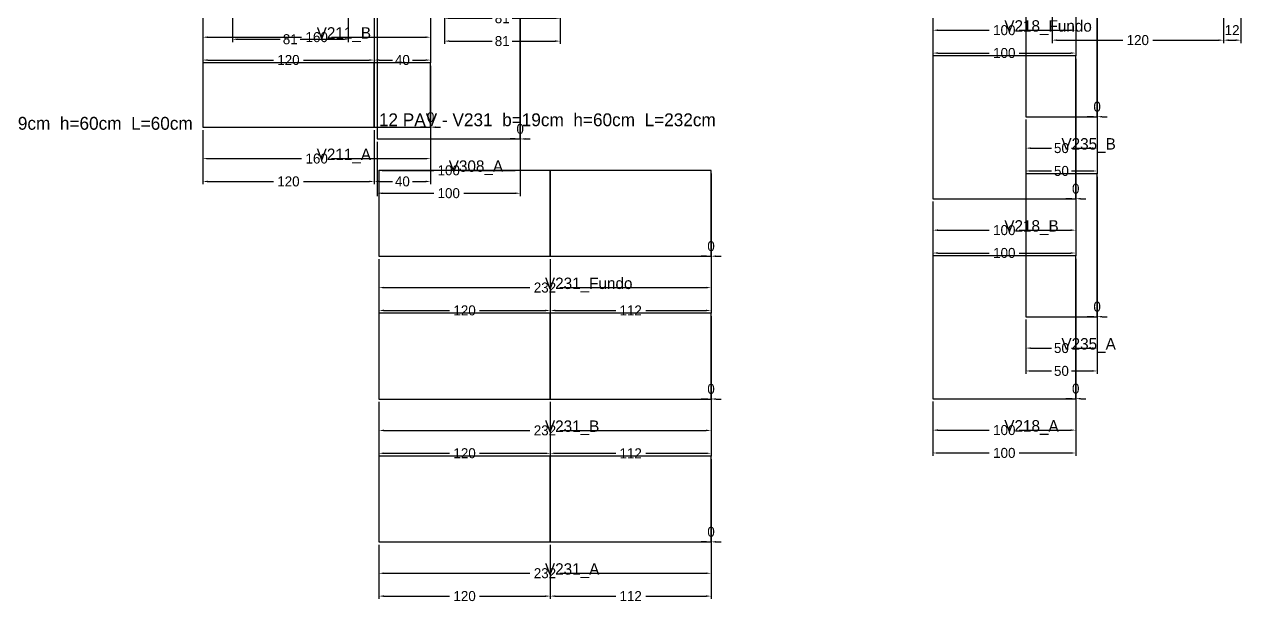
# Model space of a CAD drawing. Header units: metres. Extents: x 946 to 6411, y -603 to 1666.
# Drawn here: x 3598 to 4450, y -570 to -165 of the extents above; entities that cross this region are included whole.
import ezdxf

# ---------------------------------------------------------------- set-up
doc = ezdxf.new("R2010")
doc.units = ezdxf.units.M
doc.layers.add('COTA', color=3, linetype='Continuous')
doc.dimstyles.new('COTA_VIG', dxfattribs={"dimtxt": 7, "dimasz": 3.5, "dimexe": 2, "dimexo": 2, "dimgap": 1.5, "dimtad": 1, "dimdec": 1, "dimcen": 2.5, "dimclrd": 3, "dimclre": 3, "dimclrt": 3, "dimazin": 3, "dimtfac": 1, "dimtmove": 0, "dimatfit": 3})

# ---------------------------------------------------------------- blocks, each defined once
blk = doc.blocks.new('_CLOSEDFILLED')
at = {"color": 0, "linetype": 'BYBLOCK'}
blk.add_solid([(-1, 0.16), (0, 0), (-1, -0.16)], dxfattribs=at)
blk = doc.blocks.new('*D913')
at = {"color": 3}
for p, q in [((3723.01, -238.88), (3723.01, -260.88)), ((3882.51, -238.88), (3882.51, -260.88)), ((3726.51, -258.88), (3792.26, -258.88)), ((3813.26, -258.88), (3879.01, -258.88))]:
    blk.add_line(p, q, dxfattribs=at)
at = {"layer": 'Defpoints'}
for p in [(3723.01, -236.88), (3882.51, -236.88), (3723.01, -258.88)]:
    blk.add_point(p, dxfattribs=at)
at = {"layer": 'COTA', "color": 3, "xscale": 3.5, "yscale": 3.5, "rotation": 180}
blk.add_blockref('_CLOSEDFILLED', (3723.01, -258.88), dxfattribs=at)
at = {"layer": 'COTA', "color": 3, "xscale": 3.5, "yscale": 3.5}
blk.add_blockref('_CLOSEDFILLED', (3882.51, -258.88), dxfattribs=at)
at = {"layer": 'COTA', "color": 3, "insert": (3802.76, -258.88), "char_height": 7, "attachment_point": 5}
blk.add_mtext('160', dxfattribs=at)
blk = doc.blocks.new('*D914')
at = {"color": 3}
for p, q in [((3723.01, -238.88), (3723.01, -276.88)), ((3843.01, -238.88), (3843.01, -276.88)), ((3726.51, -274.88), (3772.51, -274.88)), ((3793.51, -274.88), (3839.51, -274.88))]:
    blk.add_line(p, q, dxfattribs=at)
at = {"layer": 'Defpoints'}
for p in [(3723.01, -236.88), (3843.01, -236.88), (3723.01, -274.88)]:
    blk.add_point(p, dxfattribs=at)
at = {"layer": 'COTA', "color": 3, "xscale": 3.5, "yscale": 3.5, "rotation": 180}
blk.add_blockref('_CLOSEDFILLED', (3723.01, -274.88), dxfattribs=at)
at = {"layer": 'COTA', "color": 3, "xscale": 3.5, "yscale": 3.5}
blk.add_blockref('_CLOSEDFILLED', (3843.01, -274.88), dxfattribs=at)
at = {"layer": 'COTA', "color": 3, "insert": (3783.01, -274.88), "char_height": 7, "attachment_point": 5}
blk.add_mtext('120', dxfattribs=at)
blk = doc.blocks.new('*D915')
at = {"color": 3}
for p, q in [((3843.01, -238.88), (3843.01, -276.88)), ((3882.51, -238.88), (3882.51, -276.88)), ((3846.51, -274.88), (3855.76, -274.88)), ((3869.76, -274.88), (3879.01, -274.88))]:
    blk.add_line(p, q, dxfattribs=at)
at = {"layer": 'Defpoints'}
for p in [(3843.01, -236.88), (3882.51, -236.88), (3843.01, -274.88)]:
    blk.add_point(p, dxfattribs=at)
at = {"layer": 'COTA', "color": 3, "xscale": 3.5, "yscale": 3.5, "rotation": 180}
blk.add_blockref('_CLOSEDFILLED', (3843.01, -274.88), dxfattribs=at)
at = {"layer": 'COTA', "color": 3, "xscale": 3.5, "yscale": 3.5}
blk.add_blockref('_CLOSEDFILLED', (3882.51, -274.88), dxfattribs=at)
at = {"layer": 'COTA', "color": 3, "insert": (3862.76, -274.88), "char_height": 7, "attachment_point": 5}
blk.add_mtext('40', dxfattribs=at)
blk = doc.blocks.new('*D917')
at = {"color": 3}
for p, q in [((3723.01, -153.88), (3723.01, -175.88)), ((3882.51, -153.88), (3882.51, -175.88)), ((3726.51, -173.88), (3792.26, -173.88)), ((3813.26, -173.88), (3879.01, -173.88))]:
    blk.add_line(p, q, dxfattribs=at)
at = {"layer": 'Defpoints'}
for p in [(3723.01, -151.88), (3882.51, -151.88), (3723.01, -173.88)]:
    blk.add_point(p, dxfattribs=at)
at = {"layer": 'COTA', "color": 3, "xscale": 3.5, "yscale": 3.5, "rotation": 180}
blk.add_blockref('_CLOSEDFILLED', (3723.01, -173.88), dxfattribs=at)
at = {"layer": 'COTA', "color": 3, "xscale": 3.5, "yscale": 3.5}
blk.add_blockref('_CLOSEDFILLED', (3882.51, -173.88), dxfattribs=at)
at = {"layer": 'COTA', "color": 3, "insert": (3802.76, -173.88), "char_height": 7, "attachment_point": 5}
blk.add_mtext('160', dxfattribs=at)
blk = doc.blocks.new('*D918')
at = {"color": 3}
for p, q in [((3723.01, -153.88), (3723.01, -191.88)), ((3843.01, -153.88), (3843.01, -191.88)), ((3726.51, -189.88), (3772.51, -189.88)), ((3793.51, -189.88), (3839.51, -189.88))]:
    blk.add_line(p, q, dxfattribs=at)
at = {"layer": 'Defpoints'}
for p in [(3723.01, -151.88), (3843.01, -151.88), (3723.01, -189.88)]:
    blk.add_point(p, dxfattribs=at)
at = {"layer": 'COTA', "color": 3, "xscale": 3.5, "yscale": 3.5, "rotation": 180}
blk.add_blockref('_CLOSEDFILLED', (3723.01, -189.88), dxfattribs=at)
at = {"layer": 'COTA', "color": 3, "xscale": 3.5, "yscale": 3.5}
blk.add_blockref('_CLOSEDFILLED', (3843.01, -189.88), dxfattribs=at)
at = {"layer": 'COTA', "color": 3, "insert": (3783.01, -189.88), "char_height": 7, "attachment_point": 5}
blk.add_mtext('120', dxfattribs=at)
blk = doc.blocks.new('*D919')
at = {"color": 3}
for p, q in [((3843.01, -153.88), (3843.01, -191.88)), ((3882.51, -153.88), (3882.51, -191.88)), ((3846.51, -189.88), (3855.76, -189.88)), ((3869.76, -189.88), (3879.01, -189.88))]:
    blk.add_line(p, q, dxfattribs=at)
at = {"layer": 'Defpoints'}
for p in [(3843.01, -151.88), (3882.51, -151.88), (3843.01, -189.88)]:
    blk.add_point(p, dxfattribs=at)
at = {"layer": 'COTA', "color": 3, "xscale": 3.5, "yscale": 3.5, "rotation": 180}
blk.add_blockref('_CLOSEDFILLED', (3843.01, -189.88), dxfattribs=at)
at = {"layer": 'COTA', "color": 3, "xscale": 3.5, "yscale": 3.5}
blk.add_blockref('_CLOSEDFILLED', (3882.51, -189.88), dxfattribs=at)
at = {"layer": 'COTA', "color": 3, "insert": (3862.76, -189.88), "char_height": 7, "attachment_point": 5}
blk.add_mtext('40', dxfattribs=at)
blk = doc.blocks.new('*D988')
at = {"color": 3}
for p, q in [((4234.06, -428.98), (4234.06, -450.98)), ((4334.06, -428.98), (4334.06, -450.98)), ((4237.56, -448.98), (4273.56, -448.98)), ((4294.56, -448.98), (4330.56, -448.98))]:
    blk.add_line(p, q, dxfattribs=at)
at = {"layer": 'Defpoints'}
for p in [(4234.06, -426.98), (4334.06, -426.98), (4234.06, -448.98)]:
    blk.add_point(p, dxfattribs=at)
at = {"layer": 'COTA', "color": 3, "xscale": 3.5, "yscale": 3.5, "rotation": 180}
blk.add_blockref('_CLOSEDFILLED', (4234.06, -448.98), dxfattribs=at)
at = {"layer": 'COTA', "color": 3, "xscale": 3.5, "yscale": 3.5}
blk.add_blockref('_CLOSEDFILLED', (4334.06, -448.98), dxfattribs=at)
at = {"layer": 'COTA', "color": 3, "insert": (4284.06, -448.98), "char_height": 7, "attachment_point": 5}
blk.add_mtext('100', dxfattribs=at)
blk = doc.blocks.new('*D989')
at = {"color": 3}
for p, q in [((4234.06, -428.98), (4234.06, -466.98)), ((4334.06, -428.98), (4334.06, -466.98)), ((4237.56, -464.98), (4273.56, -464.98)), ((4294.56, -464.98), (4330.56, -464.98))]:
    blk.add_line(p, q, dxfattribs=at)
at = {"layer": 'Defpoints'}
for p in [(4234.06, -426.98), (4334.06, -426.98), (4234.06, -464.98)]:
    blk.add_point(p, dxfattribs=at)
at = {"layer": 'COTA', "color": 3, "xscale": 3.5, "yscale": 3.5, "rotation": 180}
blk.add_blockref('_CLOSEDFILLED', (4234.06, -464.98), dxfattribs=at)
at = {"layer": 'COTA', "color": 3, "xscale": 3.5, "yscale": 3.5}
blk.add_blockref('_CLOSEDFILLED', (4334.06, -464.98), dxfattribs=at)
at = {"layer": 'COTA', "color": 3, "insert": (4284.06, -464.98), "char_height": 7, "attachment_point": 5}
blk.add_mtext('100', dxfattribs=at)
blk = doc.blocks.new('*D991')
at = {"color": 3}
for p, q in [((4234.06, -288.98), (4234.06, -310.98)), ((4334.06, -288.98), (4334.06, -310.98)), ((4237.56, -308.98), (4273.56, -308.98)), ((4294.56, -308.98), (4330.56, -308.98))]:
    blk.add_line(p, q, dxfattribs=at)
at = {"layer": 'Defpoints'}
for p in [(4234.06, -286.98), (4334.06, -286.98), (4234.06, -308.98)]:
    blk.add_point(p, dxfattribs=at)
at = {"layer": 'COTA', "color": 3, "xscale": 3.5, "yscale": 3.5, "rotation": 180}
blk.add_blockref('_CLOSEDFILLED', (4234.06, -308.98), dxfattribs=at)
at = {"layer": 'COTA', "color": 3, "xscale": 3.5, "yscale": 3.5}
blk.add_blockref('_CLOSEDFILLED', (4334.06, -308.98), dxfattribs=at)
at = {"layer": 'COTA', "color": 3, "insert": (4284.06, -308.98), "char_height": 7, "attachment_point": 5}
blk.add_mtext('100', dxfattribs=at)
blk = doc.blocks.new('*D992')
at = {"color": 3}
for p, q in [((4234.06, -288.98), (4234.06, -326.98)), ((4334.06, -288.98), (4334.06, -326.98)), ((4237.56, -324.98), (4273.56, -324.98)), ((4294.56, -324.98), (4330.56, -324.98))]:
    blk.add_line(p, q, dxfattribs=at)
at = {"layer": 'Defpoints'}
for p in [(4234.06, -286.98), (4334.06, -286.98), (4234.06, -324.98)]:
    blk.add_point(p, dxfattribs=at)
at = {"layer": 'COTA', "color": 3, "xscale": 3.5, "yscale": 3.5, "rotation": 180}
blk.add_blockref('_CLOSEDFILLED', (4234.06, -324.98), dxfattribs=at)
at = {"layer": 'COTA', "color": 3, "xscale": 3.5, "yscale": 3.5}
blk.add_blockref('_CLOSEDFILLED', (4334.06, -324.98), dxfattribs=at)
at = {"layer": 'COTA', "color": 3, "insert": (4284.06, -324.98), "char_height": 7, "attachment_point": 5}
blk.add_mtext('100', dxfattribs=at)
blk = doc.blocks.new('*D994')
at = {"color": 3}
for p, q in [((4234.06, -148.98), (4234.06, -170.98)), ((4334.06, -148.98), (4334.06, -170.98)), ((4237.56, -168.98), (4273.56, -168.98)), ((4294.56, -168.98), (4330.56, -168.98))]:
    blk.add_line(p, q, dxfattribs=at)
at = {"layer": 'Defpoints'}
for p in [(4234.06, -146.98), (4334.06, -146.98), (4234.06, -168.98)]:
    blk.add_point(p, dxfattribs=at)
at = {"layer": 'COTA', "color": 3, "xscale": 3.5, "yscale": 3.5, "rotation": 180}
blk.add_blockref('_CLOSEDFILLED', (4234.06, -168.98), dxfattribs=at)
at = {"layer": 'COTA', "color": 3, "xscale": 3.5, "yscale": 3.5}
blk.add_blockref('_CLOSEDFILLED', (4334.06, -168.98), dxfattribs=at)
at = {"layer": 'COTA', "color": 3, "insert": (4284.06, -168.98), "char_height": 7, "attachment_point": 5}
blk.add_mtext('100', dxfattribs=at)
blk = doc.blocks.new('*D995')
at = {"color": 3}
for p, q in [((4234.06, -148.98), (4234.06, -186.98)), ((4334.06, -148.98), (4334.06, -186.98)), ((4237.56, -184.98), (4273.56, -184.98)), ((4294.56, -184.98), (4330.56, -184.98))]:
    blk.add_line(p, q, dxfattribs=at)
at = {"layer": 'Defpoints'}
for p in [(4234.06, -146.98), (4334.06, -146.98), (4234.06, -184.98)]:
    blk.add_point(p, dxfattribs=at)
at = {"layer": 'COTA', "color": 3, "xscale": 3.5, "yscale": 3.5, "rotation": 180}
blk.add_blockref('_CLOSEDFILLED', (4234.06, -184.98), dxfattribs=at)
at = {"layer": 'COTA', "color": 3, "xscale": 3.5, "yscale": 3.5}
blk.add_blockref('_CLOSEDFILLED', (4334.06, -184.98), dxfattribs=at)
at = {"layer": 'COTA', "color": 3, "insert": (4284.06, -184.98), "char_height": 7, "attachment_point": 5}
blk.add_mtext('100', dxfattribs=at)
blk = doc.blocks.new('*D1099')
at = {"color": 3}
for p, q in [((3846.3, -529.19), (3846.3, -551.19)), ((4078.8, -529.19), (4078.8, -551.19)), ((3849.8, -549.19), (3952.05, -549.19)), ((3973.05, -549.19), (4075.3, -549.19))]:
    blk.add_line(p, q, dxfattribs=at)
at = {"layer": 'Defpoints'}
for p in [(3846.3, -527.19), (4078.8, -527.19), (3846.3, -549.19)]:
    blk.add_point(p, dxfattribs=at)
at = {"layer": 'COTA', "color": 3, "xscale": 3.5, "yscale": 3.5, "rotation": 180}
blk.add_blockref('_CLOSEDFILLED', (3846.3, -549.19), dxfattribs=at)
at = {"layer": 'COTA', "color": 3, "xscale": 3.5, "yscale": 3.5}
blk.add_blockref('_CLOSEDFILLED', (4078.8, -549.19), dxfattribs=at)
at = {"layer": 'COTA', "color": 3, "insert": (3962.55, -549.19), "char_height": 7, "attachment_point": 5}
blk.add_mtext('232', dxfattribs=at)
blk = doc.blocks.new('*D1100')
at = {"color": 3}
for p, q in [((3846.3, -529.19), (3846.3, -567.19)), ((3966.3, -529.19), (3966.3, -567.19)), ((3849.8, -565.19), (3895.8, -565.19)), ((3916.8, -565.19), (3962.8, -565.19))]:
    blk.add_line(p, q, dxfattribs=at)
at = {"layer": 'Defpoints'}
for p in [(3846.3, -527.19), (3966.3, -527.19), (3846.3, -565.19)]:
    blk.add_point(p, dxfattribs=at)
at = {"layer": 'COTA', "color": 3, "xscale": 3.5, "yscale": 3.5, "rotation": 180}
blk.add_blockref('_CLOSEDFILLED', (3846.3, -565.19), dxfattribs=at)
at = {"layer": 'COTA', "color": 3, "xscale": 3.5, "yscale": 3.5}
blk.add_blockref('_CLOSEDFILLED', (3966.3, -565.19), dxfattribs=at)
at = {"layer": 'COTA', "color": 3, "insert": (3906.3, -565.19), "char_height": 7, "attachment_point": 5}
blk.add_mtext('120', dxfattribs=at)
blk = doc.blocks.new('*D1101')
at = {"color": 3}
for p, q in [((3966.3, -529.19), (3966.3, -567.19)), ((4078.8, -529.19), (4078.8, -567.19)), ((3969.8, -565.19), (4012.05, -565.19)), ((4033.05, -565.19), (4075.3, -565.19))]:
    blk.add_line(p, q, dxfattribs=at)
at = {"layer": 'Defpoints'}
for p in [(3966.3, -527.19), (4078.8, -527.19), (3966.3, -565.19)]:
    blk.add_point(p, dxfattribs=at)
at = {"layer": 'COTA', "color": 3, "xscale": 3.5, "yscale": 3.5, "rotation": 180}
blk.add_blockref('_CLOSEDFILLED', (3966.3, -565.19), dxfattribs=at)
at = {"layer": 'COTA', "color": 3, "xscale": 3.5, "yscale": 3.5}
blk.add_blockref('_CLOSEDFILLED', (4078.8, -565.19), dxfattribs=at)
at = {"layer": 'COTA', "color": 3, "insert": (4022.55, -565.19), "char_height": 7, "attachment_point": 5}
blk.add_mtext('112', dxfattribs=at)
blk = doc.blocks.new('*D1103')
at = {"color": 3}
for p, q in [((3846.3, -429.19), (3846.3, -451.19)), ((4078.8, -429.19), (4078.8, -451.19)), ((3849.8, -449.19), (3952.05, -449.19)), ((3973.05, -449.19), (4075.3, -449.19))]:
    blk.add_line(p, q, dxfattribs=at)
at = {"layer": 'Defpoints'}
for p in [(3846.3, -427.19), (4078.8, -427.19), (3846.3, -449.19)]:
    blk.add_point(p, dxfattribs=at)
at = {"layer": 'COTA', "color": 3, "xscale": 3.5, "yscale": 3.5, "rotation": 180}
blk.add_blockref('_CLOSEDFILLED', (3846.3, -449.19), dxfattribs=at)
at = {"layer": 'COTA', "color": 3, "xscale": 3.5, "yscale": 3.5}
blk.add_blockref('_CLOSEDFILLED', (4078.8, -449.19), dxfattribs=at)
at = {"layer": 'COTA', "color": 3, "insert": (3962.55, -449.19), "char_height": 7, "attachment_point": 5}
blk.add_mtext('232', dxfattribs=at)
blk = doc.blocks.new('*D1104')
at = {"color": 3}
for p, q in [((3846.3, -429.19), (3846.3, -467.19)), ((3966.3, -429.19), (3966.3, -467.19)), ((3849.8, -465.19), (3895.8, -465.19)), ((3916.8, -465.19), (3962.8, -465.19))]:
    blk.add_line(p, q, dxfattribs=at)
at = {"layer": 'Defpoints'}
for p in [(3846.3, -427.19), (3966.3, -427.19), (3846.3, -465.19)]:
    blk.add_point(p, dxfattribs=at)
at = {"layer": 'COTA', "color": 3, "xscale": 3.5, "yscale": 3.5, "rotation": 180}
blk.add_blockref('_CLOSEDFILLED', (3846.3, -465.19), dxfattribs=at)
at = {"layer": 'COTA', "color": 3, "xscale": 3.5, "yscale": 3.5}
blk.add_blockref('_CLOSEDFILLED', (3966.3, -465.19), dxfattribs=at)
at = {"layer": 'COTA', "color": 3, "insert": (3906.3, -465.19), "char_height": 7, "attachment_point": 5}
blk.add_mtext('120', dxfattribs=at)
blk = doc.blocks.new('*D1105')
at = {"color": 3}
for p, q in [((3966.3, -429.19), (3966.3, -467.19)), ((4078.8, -429.19), (4078.8, -467.19)), ((3969.8, -465.19), (4012.05, -465.19)), ((4033.05, -465.19), (4075.3, -465.19))]:
    blk.add_line(p, q, dxfattribs=at)
at = {"layer": 'Defpoints'}
for p in [(3966.3, -427.19), (4078.8, -427.19), (3966.3, -465.19)]:
    blk.add_point(p, dxfattribs=at)
at = {"layer": 'COTA', "color": 3, "xscale": 3.5, "yscale": 3.5, "rotation": 180}
blk.add_blockref('_CLOSEDFILLED', (3966.3, -465.19), dxfattribs=at)
at = {"layer": 'COTA', "color": 3, "xscale": 3.5, "yscale": 3.5}
blk.add_blockref('_CLOSEDFILLED', (4078.8, -465.19), dxfattribs=at)
at = {"layer": 'COTA', "color": 3, "insert": (4022.55, -465.19), "char_height": 7, "attachment_point": 5}
blk.add_mtext('112', dxfattribs=at)
blk = doc.blocks.new('*D1107')
at = {"color": 3}
for p, q in [((3846.3, -329.19), (3846.3, -351.19)), ((4078.8, -329.19), (4078.8, -351.19)), ((3849.8, -349.19), (3952.05, -349.19)), ((3973.05, -349.19), (4075.3, -349.19))]:
    blk.add_line(p, q, dxfattribs=at)
at = {"layer": 'Defpoints'}
for p in [(3846.3, -327.19), (4078.8, -327.19), (3846.3, -349.19)]:
    blk.add_point(p, dxfattribs=at)
at = {"layer": 'COTA', "color": 3, "xscale": 3.5, "yscale": 3.5, "rotation": 180}
blk.add_blockref('_CLOSEDFILLED', (3846.3, -349.19), dxfattribs=at)
at = {"layer": 'COTA', "color": 3, "xscale": 3.5, "yscale": 3.5}
blk.add_blockref('_CLOSEDFILLED', (4078.8, -349.19), dxfattribs=at)
at = {"layer": 'COTA', "color": 3, "insert": (3962.55, -349.19), "char_height": 7, "attachment_point": 5}
blk.add_mtext('232', dxfattribs=at)
blk = doc.blocks.new('*D1108')
at = {"color": 3}
for p, q in [((3846.3, -329.19), (3846.3, -367.19)), ((3966.3, -329.19), (3966.3, -367.19)), ((3849.8, -365.19), (3895.8, -365.19)), ((3916.8, -365.19), (3962.8, -365.19))]:
    blk.add_line(p, q, dxfattribs=at)
at = {"layer": 'Defpoints'}
for p in [(3846.3, -327.19), (3966.3, -327.19), (3846.3, -365.19)]:
    blk.add_point(p, dxfattribs=at)
at = {"layer": 'COTA', "color": 3, "xscale": 3.5, "yscale": 3.5, "rotation": 180}
blk.add_blockref('_CLOSEDFILLED', (3846.3, -365.19), dxfattribs=at)
at = {"layer": 'COTA', "color": 3, "xscale": 3.5, "yscale": 3.5}
blk.add_blockref('_CLOSEDFILLED', (3966.3, -365.19), dxfattribs=at)
at = {"layer": 'COTA', "color": 3, "insert": (3906.3, -365.19), "char_height": 7, "attachment_point": 5}
blk.add_mtext('120', dxfattribs=at)
blk = doc.blocks.new('*D1109')
at = {"color": 3}
for p, q in [((3966.3, -329.19), (3966.3, -367.19)), ((4078.8, -329.19), (4078.8, -367.19)), ((3969.8, -365.19), (4012.05, -365.19)), ((4033.05, -365.19), (4075.3, -365.19))]:
    blk.add_line(p, q, dxfattribs=at)
at = {"layer": 'Defpoints'}
for p in [(3966.3, -327.19), (4078.8, -327.19), (3966.3, -365.19)]:
    blk.add_point(p, dxfattribs=at)
at = {"layer": 'COTA', "color": 3, "xscale": 3.5, "yscale": 3.5, "rotation": 180}
blk.add_blockref('_CLOSEDFILLED', (3966.3, -365.19), dxfattribs=at)
at = {"layer": 'COTA', "color": 3, "xscale": 3.5, "yscale": 3.5}
blk.add_blockref('_CLOSEDFILLED', (4078.8, -365.19), dxfattribs=at)
at = {"layer": 'COTA', "color": 3, "insert": (4022.55, -365.19), "char_height": 7, "attachment_point": 5}
blk.add_mtext('112', dxfattribs=at)
blk = doc.blocks.new('*D1138')
at = {"color": 3}
for p, q in [((4299.05, -371.55), (4299.05, -393.55)), ((4349.05, -371.55), (4349.05, -393.55)), ((4302.55, -391.55), (4317.05, -391.55)), ((4331.05, -391.55), (4345.55, -391.55))]:
    blk.add_line(p, q, dxfattribs=at)
at = {"layer": 'Defpoints'}
for p in [(4299.05, -369.55), (4349.05, -369.55), (4299.05, -391.55)]:
    blk.add_point(p, dxfattribs=at)
at = {"layer": 'COTA', "color": 3, "xscale": 3.5, "yscale": 3.5, "rotation": 180}
blk.add_blockref('_CLOSEDFILLED', (4299.05, -391.55), dxfattribs=at)
at = {"layer": 'COTA', "color": 3, "xscale": 3.5, "yscale": 3.5}
blk.add_blockref('_CLOSEDFILLED', (4349.05, -391.55), dxfattribs=at)
at = {"layer": 'COTA', "color": 3, "insert": (4324.05, -391.55), "char_height": 7, "attachment_point": 5}
blk.add_mtext('50', dxfattribs=at)
blk = doc.blocks.new('*D1139')
at = {"color": 3}
for p, q in [((4299.05, -371.55), (4299.05, -409.55)), ((4349.05, -371.55), (4349.05, -409.55)), ((4302.55, -407.55), (4317.05, -407.55)), ((4331.05, -407.55), (4345.55, -407.55))]:
    blk.add_line(p, q, dxfattribs=at)
at = {"layer": 'Defpoints'}
for p in [(4299.05, -369.55), (4349.05, -369.55), (4299.05, -407.55)]:
    blk.add_point(p, dxfattribs=at)
at = {"layer": 'COTA', "color": 3, "xscale": 3.5, "yscale": 3.5, "rotation": 180}
blk.add_blockref('_CLOSEDFILLED', (4299.05, -407.55), dxfattribs=at)
at = {"layer": 'COTA', "color": 3, "xscale": 3.5, "yscale": 3.5}
blk.add_blockref('_CLOSEDFILLED', (4349.05, -407.55), dxfattribs=at)
at = {"layer": 'COTA', "color": 3, "insert": (4324.05, -407.55), "char_height": 7, "attachment_point": 5}
blk.add_mtext('50', dxfattribs=at)
blk = doc.blocks.new('*D1141')
at = {"color": 3}
for p, q in [((4299.05, -231.55), (4299.05, -253.55)), ((4349.05, -231.55), (4349.05, -253.55)), ((4302.55, -251.55), (4317.05, -251.55)), ((4331.05, -251.55), (4345.55, -251.55))]:
    blk.add_line(p, q, dxfattribs=at)
at = {"layer": 'Defpoints'}
for p in [(4299.05, -229.55), (4349.05, -229.55), (4299.05, -251.55)]:
    blk.add_point(p, dxfattribs=at)
at = {"layer": 'COTA', "color": 3, "xscale": 3.5, "yscale": 3.5, "rotation": 180}
blk.add_blockref('_CLOSEDFILLED', (4299.05, -251.55), dxfattribs=at)
at = {"layer": 'COTA', "color": 3, "xscale": 3.5, "yscale": 3.5}
blk.add_blockref('_CLOSEDFILLED', (4349.05, -251.55), dxfattribs=at)
at = {"layer": 'COTA', "color": 3, "insert": (4324.05, -251.55), "char_height": 7, "attachment_point": 5}
blk.add_mtext('50', dxfattribs=at)
blk = doc.blocks.new('*D1142')
at = {"color": 3}
for p, q in [((4299.05, -231.55), (4299.05, -269.55)), ((4349.05, -231.55), (4349.05, -269.55)), ((4302.55, -267.55), (4317.05, -267.55)), ((4331.05, -267.55), (4345.55, -267.55))]:
    blk.add_line(p, q, dxfattribs=at)
at = {"layer": 'Defpoints'}
for p in [(4299.05, -229.55), (4349.05, -229.55), (4299.05, -267.55)]:
    blk.add_point(p, dxfattribs=at)
at = {"layer": 'COTA', "color": 3, "xscale": 3.5, "yscale": 3.5, "rotation": 180}
blk.add_blockref('_CLOSEDFILLED', (4299.05, -267.55), dxfattribs=at)
at = {"layer": 'COTA', "color": 3, "xscale": 3.5, "yscale": 3.5}
blk.add_blockref('_CLOSEDFILLED', (4349.05, -267.55), dxfattribs=at)
at = {"layer": 'COTA', "color": 3, "insert": (4324.05, -267.55), "char_height": 7, "attachment_point": 5}
blk.add_mtext('50', dxfattribs=at)
blk = doc.blocks.new('*D1420')
at = {"color": 3}
for p, q in [((3845.2, -247.12), (3845.2, -269.12)), ((3945.2, -247.12), (3945.2, -269.12)), ((3848.7, -267.12), (3884.7, -267.12)), ((3905.7, -267.12), (3941.7, -267.12))]:
    blk.add_line(p, q, dxfattribs=at)
at = {"layer": 'Defpoints'}
for p in [(3845.2, -245.12), (3945.2, -245.12), (3845.2, -267.12)]:
    blk.add_point(p, dxfattribs=at)
at = {"layer": 'COTA', "color": 3, "xscale": 3.5, "yscale": 3.5, "rotation": 180}
blk.add_blockref('_CLOSEDFILLED', (3845.2, -267.12), dxfattribs=at)
at = {"layer": 'COTA', "color": 3, "xscale": 3.5, "yscale": 3.5}
blk.add_blockref('_CLOSEDFILLED', (3945.2, -267.12), dxfattribs=at)
at = {"layer": 'COTA', "color": 3, "insert": (3895.2, -267.12), "char_height": 7, "attachment_point": 5}
blk.add_mtext('100', dxfattribs=at)
blk = doc.blocks.new('*D1421')
at = {"color": 3}
for p, q in [((3845.2, -247.12), (3845.2, -285.12)), ((3945.2, -247.12), (3945.2, -285.12)), ((3848.7, -283.12), (3884.7, -283.12)), ((3905.7, -283.12), (3941.7, -283.12))]:
    blk.add_line(p, q, dxfattribs=at)
at = {"layer": 'Defpoints'}
for p in [(3845.2, -245.12), (3945.2, -245.12), (3845.2, -283.12)]:
    blk.add_point(p, dxfattribs=at)
at = {"layer": 'COTA', "color": 3, "xscale": 3.5, "yscale": 3.5, "rotation": 180}
blk.add_blockref('_CLOSEDFILLED', (3845.2, -283.12), dxfattribs=at)
at = {"layer": 'COTA', "color": 3, "xscale": 3.5, "yscale": 3.5}
blk.add_blockref('_CLOSEDFILLED', (3945.2, -283.12), dxfattribs=at)
at = {"layer": 'COTA', "color": 3, "insert": (3895.2, -283.12), "char_height": 7, "attachment_point": 5}
blk.add_mtext('100', dxfattribs=at)
blk = doc.blocks.new('*D1559')
at = {"color": 3}
for p, q in [((3743.78, -139.32), (3743.78, -177.32)), ((3824.78, -139.32), (3824.78, -177.32)), ((3747.28, -175.32), (3777.28, -175.32)), ((3791.28, -175.32), (3821.28, -175.32))]:
    blk.add_line(p, q, dxfattribs=at)
at = {"layer": 'Defpoints'}
for p in [(3743.78, -137.32), (3824.78, -137.32), (3743.78, -175.32)]:
    blk.add_point(p, dxfattribs=at)
at = {"layer": 'COTA', "color": 3, "xscale": 3.5, "yscale": 3.5, "rotation": 180}
blk.add_blockref('_CLOSEDFILLED', (3743.78, -175.32), dxfattribs=at)
at = {"layer": 'COTA', "color": 3, "xscale": 3.5, "yscale": 3.5}
blk.add_blockref('_CLOSEDFILLED', (3824.78, -175.32), dxfattribs=at)
at = {"layer": 'COTA', "color": 3, "insert": (3784.28, -175.32), "char_height": 7, "attachment_point": 5}
blk.add_mtext('81', dxfattribs=at)
blk = doc.blocks.new('*D1576')
at = {"color": 3}
for p, q in [((3892.13, -140.61), (3892.13, -162.61)), ((3973.13, -140.61), (3973.13, -162.61)), ((3895.63, -160.61), (3925.63, -160.61)), ((3939.63, -160.61), (3969.63, -160.61))]:
    blk.add_line(p, q, dxfattribs=at)
at = {"layer": 'Defpoints'}
for p in [(3892.13, -138.61), (3973.13, -138.61), (3892.13, -160.61)]:
    blk.add_point(p, dxfattribs=at)
at = {"layer": 'COTA', "color": 3, "xscale": 3.5, "yscale": 3.5, "rotation": 180}
blk.add_blockref('_CLOSEDFILLED', (3892.13, -160.61), dxfattribs=at)
at = {"layer": 'COTA', "color": 3, "xscale": 3.5, "yscale": 3.5}
blk.add_blockref('_CLOSEDFILLED', (3973.13, -160.61), dxfattribs=at)
at = {"layer": 'COTA', "color": 3, "insert": (3932.63, -160.61), "char_height": 7, "attachment_point": 5}
blk.add_mtext('81', dxfattribs=at)
blk = doc.blocks.new('*D1577')
at = {"color": 3}
for p, q in [((3892.13, -140.61), (3892.13, -178.61)), ((3973.13, -140.61), (3973.13, -178.61)), ((3895.63, -176.61), (3925.63, -176.61)), ((3939.63, -176.61), (3969.63, -176.61))]:
    blk.add_line(p, q, dxfattribs=at)
at = {"layer": 'Defpoints'}
for p in [(3892.13, -138.61), (3973.13, -138.61), (3892.13, -176.61)]:
    blk.add_point(p, dxfattribs=at)
at = {"layer": 'COTA', "color": 3, "xscale": 3.5, "yscale": 3.5, "rotation": 180}
blk.add_blockref('_CLOSEDFILLED', (3892.13, -176.61), dxfattribs=at)
at = {"layer": 'COTA', "color": 3, "xscale": 3.5, "yscale": 3.5}
blk.add_blockref('_CLOSEDFILLED', (3973.13, -176.61), dxfattribs=at)
at = {"layer": 'COTA', "color": 3, "insert": (3932.63, -176.61), "char_height": 7, "attachment_point": 5}
blk.add_mtext('81', dxfattribs=at)
blk = doc.blocks.new('*D1619')
at = {"color": 3}
for p, q in [((4317.51, -139.95), (4317.51, -177.95)), ((4437.51, -139.95), (4437.51, -177.95)), ((4321.01, -175.95), (4367.01, -175.95)), ((4388.01, -175.95), (4434.01, -175.95))]:
    blk.add_line(p, q, dxfattribs=at)
at = {"layer": 'Defpoints'}
for p in [(4317.51, -137.95), (4437.51, -137.95), (4317.51, -175.95)]:
    blk.add_point(p, dxfattribs=at)
at = {"layer": 'COTA', "color": 3, "xscale": 3.5, "yscale": 3.5, "rotation": 180}
blk.add_blockref('_CLOSEDFILLED', (4317.51, -175.95), dxfattribs=at)
at = {"layer": 'COTA', "color": 3, "xscale": 3.5, "yscale": 3.5}
blk.add_blockref('_CLOSEDFILLED', (4437.51, -175.95), dxfattribs=at)
at = {"layer": 'COTA', "color": 3, "insert": (4377.51, -175.95), "char_height": 7, "attachment_point": 5}
blk.add_mtext('120', dxfattribs=at)

msp = doc.modelspace()

# ---------------------------------------------------------------- linework, layer by layer
at = {"layer": 'Paineis'}
for points in [[(4299.05, -229.55), (4349.05, -229.55), (4349.05, -129.55), (4299.05, -129.55)], [(3845.2, -245.12), (3945.2, -245.12), (3945.2, -145.12), (3845.2, -145.12)], [(4234.06, -286.98), (4334.06, -286.98), (4334.06, -186.98), (4234.06, -186.98)], [(3723.01, -236.88), (3843.01, -236.88), (3843.01, -191.88), (3723.01, -191.88)], [(3843.01, -236.88), (3882.51, -236.88), (3882.51, -191.88), (3843.01, -191.88)], [(3846.3, -327.19), (3966.3, -327.19), (3966.3, -267.19), (3846.3, -267.19)], [(3966.3, -327.19), (4078.8, -327.19), (4078.8, -267.19), (3966.3, -267.19)], [(4299.05, -369.55), (4349.05, -369.55), (4349.05, -269.55), (4299.05, -269.55)], [(4234.06, -426.98), (4334.06, -426.98), (4334.06, -326.98), (4234.06, -326.98)], [(3846.3, -427.19), (3966.3, -427.19), (3966.3, -367.19), (3846.3, -367.19)], [(3966.3, -427.19), (4078.8, -427.19), (4078.8, -367.19), (3966.3, -367.19)], [(3846.3, -527.19), (3966.3, -527.19), (3966.3, -467.19), (3846.3, -467.19)], [(3966.3, -527.19), (4078.8, -527.19), (4078.8, -467.19), (3966.3, -467.19)]]:
    msp.add_lwpolyline(points, close=True, dxfattribs=at)

# ---------------------------------------------------------------- texts
at = {"layer": 'NOMENCLATURA', "char_height": 9, "attachment_point": 1}
for s, insert in [('12 PAV - V227  b=19cm  h=60cm  L=60cm', (3486.89, -229.67)), ('12 PAV - V231  b=19cm  h=60cm  L=232cm', (3846.3, -227.19))]:
    msp.add_mtext(s, dxfattribs=dict(at, insert=insert))
at = {"layer": 'Texto Secao', "char_height": 8, "attachment_point": 1}
for s, insert in [('V218_Fundo', (4284.06, -161.98)), ('V211_B', (3802.76, -166.88)), ('V235_B', (4324.05, -244.55)), ('V211_A', (3802.76, -251.88)), ('V308_A', (3895.2, -260.12)), ('V218_B', (4284.06, -301.98)), ('V231_Fundo', (3962.55, -342.19)), ('V235_A', (4324.05, -384.55)), ('V231_B', (3962.55, -442.19)), ('V218_A', (4284.06, -441.98)), ('V231_A', (3962.55, -542.19))]:
    msp.add_mtext(s, dxfattribs=dict(at, insert=insert))

# ---------------------------------------------------------------- dimensions: what is measured, and where the dimension line sits
at = {"layer": 'COTA'}
for base, p1, p2 in [((4349.05, -229.55), (4349.05, -229.55), (4349.05, -129.55)), ((4437.51, -175.95), (4437.51, -137.95), (4449.51, -137.95)), ((3945.2, -245.12), (3945.2, -245.12), (3945.2, -145.12)), ((4334.06, -286.98), (4334.06, -286.98), (4334.06, -186.98)), ((3882.51, -236.88), (3882.51, -236.88), (3882.51, -191.88)), ((4078.8, -327.19), (4078.8, -327.19), (4078.8, -267.19)), ((4349.05, -369.55), (4349.05, -369.55), (4349.05, -269.55)), ((4334.06, -426.98), (4334.06, -426.98), (4334.06, -326.98)), ((4078.8, -427.19), (4078.8, -427.19), (4078.8, -367.19)), ((4078.8, -527.19), (4078.8, -527.19), (4078.8, -467.19))]:
    msp.add_linear_dim(base=base, p1=p1, p2=p2, dimstyle='COTA_VIG', dxfattribs=at).render()
for base, p1, p2, picture, middle in [((3743.78, -175.32), (3743.78, -137.32), (3824.78, -137.32), '*D1559', (3784.28, -175.32)), ((3892.13, -160.61), (3892.13, -138.61), (3973.13, -138.61), '*D1576', (3932.63, -160.61)), ((3892.13, -176.61), (3892.13, -138.61), (3973.13, -138.61), '*D1577', (3932.63, -176.61)), ((4317.51, -175.95), (4317.51, -137.95), (4437.51, -137.95), '*D1619', (4377.51, -175.95)), ((3723.01, -173.88), (3723.01, -151.88), (3882.51, -151.88), '*D917', (3802.76, -173.88)), ((3723.01, -189.88), (3723.01, -151.88), (3843.01, -151.88), '*D918', (3783.01, -189.88)), ((3843.01, -189.88), (3843.01, -151.88), (3882.51, -151.88), '*D919', (3862.76, -189.88)), ((4234.06, -168.98), (4234.06, -146.98), (4334.06, -146.98), '*D994', (4284.06, -168.98)), ((4234.06, -184.98), (4234.06, -146.98), (4334.06, -146.98), '*D995', (4284.06, -184.98)), ((4299.05, -251.55), (4299.05, -229.55), (4349.05, -229.55), '*D1141', (4324.05, -251.55)), ((4299.05, -267.55), (4299.05, -229.55), (4349.05, -229.55), '*D1142', (4324.05, -267.55)), ((3723.01, -258.88), (3723.01, -236.88), (3882.51, -236.88), '*D913', (3802.76, -258.88)), ((3723.01, -274.88), (3723.01, -236.88), (3843.01, -236.88), '*D914', (3783.01, -274.88)), ((3843.01, -274.88), (3843.01, -236.88), (3882.51, -236.88), '*D915', (3862.76, -274.88)), ((3845.2, -267.12), (3845.2, -245.12), (3945.2, -245.12), '*D1420', (3895.2, -267.12)), ((3845.2, -283.12), (3845.2, -245.12), (3945.2, -245.12), '*D1421', (3895.2, -283.12)), ((4234.06, -308.98), (4234.06, -286.98), (4334.06, -286.98), '*D991', (4284.06, -308.98)), ((4234.06, -324.98), (4234.06, -286.98), (4334.06, -286.98), '*D992', (4284.06, -324.98)), ((3846.3, -349.19), (3846.3, -327.19), (4078.8, -327.19), '*D1107', (3962.55, -349.19)), ((3846.3, -365.19), (3846.3, -327.19), (3966.3, -327.19), '*D1108', (3906.3, -365.19)), ((3966.3, -365.19), (3966.3, -327.19), (4078.8, -327.19), '*D1109', (4022.55, -365.19)), ((4299.05, -391.55), (4299.05, -369.55), (4349.05, -369.55), '*D1138', (4324.05, -391.55)), ((4299.05, -407.55), (4299.05, -369.55), (4349.05, -369.55), '*D1139', (4324.05, -407.55)), ((3846.3, -449.19), (3846.3, -427.19), (4078.8, -427.19), '*D1103', (3962.55, -449.19)), ((3846.3, -465.19), (3846.3, -427.19), (3966.3, -427.19), '*D1104', (3906.3, -465.19)), ((3966.3, -465.19), (3966.3, -427.19), (4078.8, -427.19), '*D1105', (4022.55, -465.19)), ((4234.06, -448.98), (4234.06, -426.98), (4334.06, -426.98), '*D988', (4284.06, -448.98)), ((4234.06, -464.98), (4234.06, -426.98), (4334.06, -426.98), '*D989', (4284.06, -464.98)), ((3846.3, -549.19), (3846.3, -527.19), (4078.8, -527.19), '*D1099', (3962.55, -549.19)), ((3846.3, -565.19), (3846.3, -527.19), (3966.3, -527.19), '*D1100', (3906.3, -565.19)), ((3966.3, -565.19), (3966.3, -527.19), (4078.8, -527.19), '*D1101', (4022.55, -565.19))]:
    dim = msp.add_linear_dim(base=base, p1=p1, p2=p2, dimstyle='COTA_VIG', dxfattribs=at)
    dim.commit()
    dim.dimension.update_dxf_attribs({"geometry": picture, "text_midpoint": middle})

doc.saveas('drawing.dxf')
